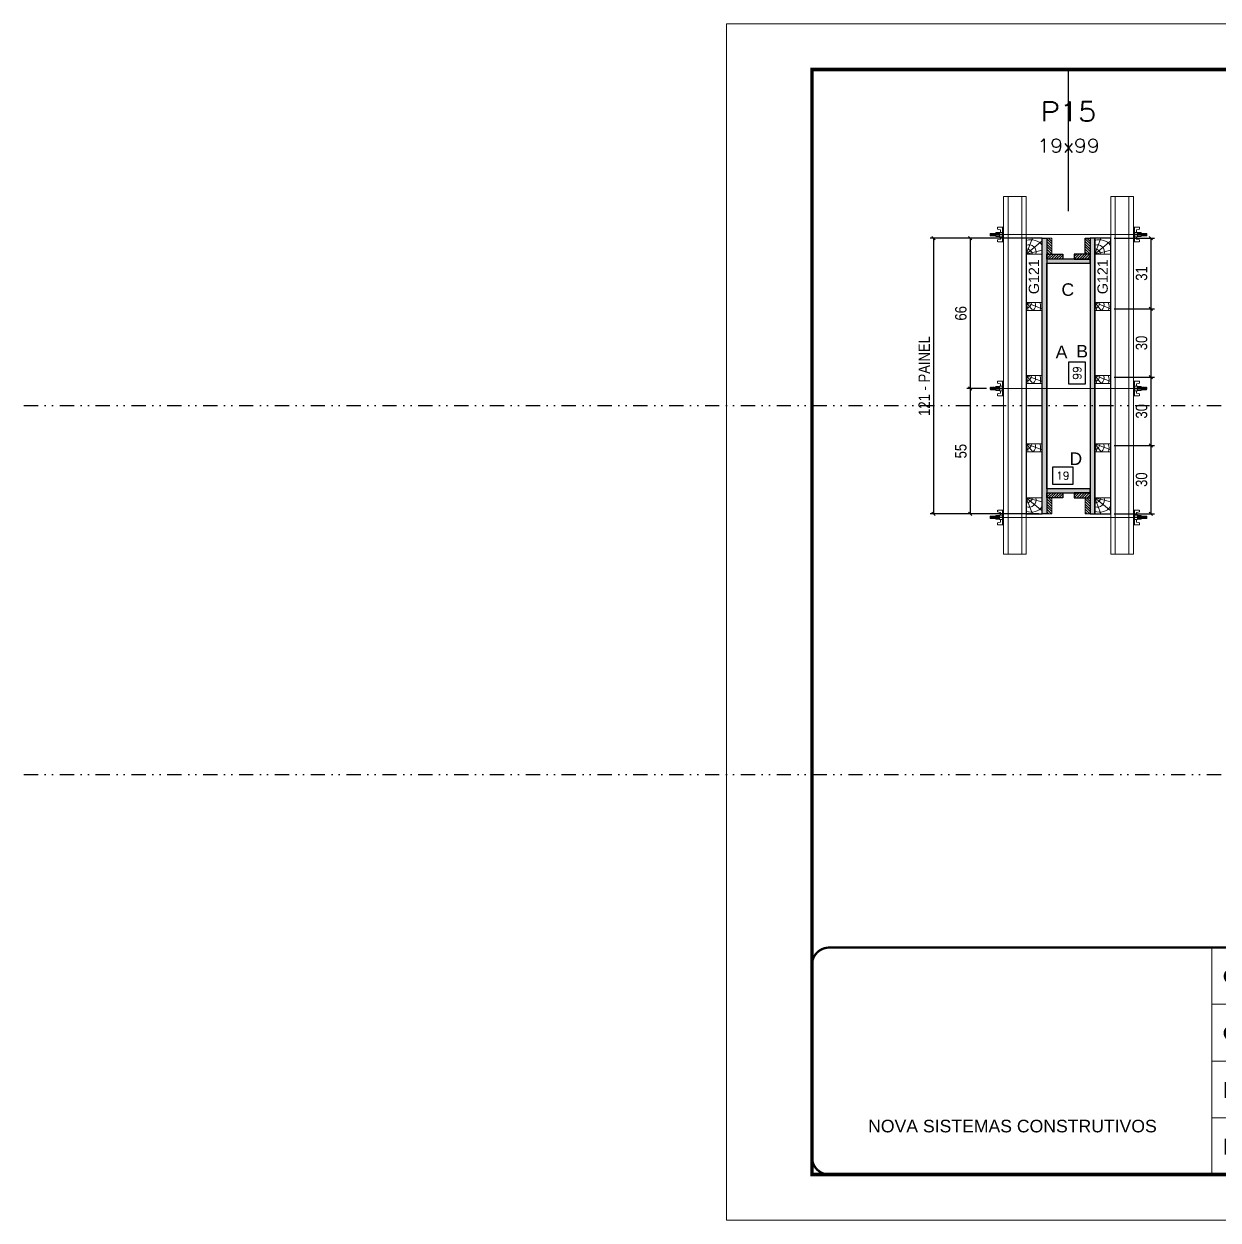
# Model space of a CAD drawing. Extents: x 13770 to 23315, y 867 to 16997.
# Drawn here: x 13770 to 14817, y 10056 to 11106 of the extents above; entities that cross this region are included whole.
import ezdxf
from ezdxf.enums import TextEntityAlignment as Align

# ---------------------------------------------------------------- set-up
doc = ezdxf.new("R2010")
doc.units = 0
for name, pattern in [('CONTINUO', [0]), ('DASHED', [0.75, 0.5, -0.25]), ('DIVIDE2', [0.625, 0.25, -0.125, 0, -0.125, 0, -0.125]), ('HIDDEN', [0.375, 0.25, -0.125])]:
    doc.linetypes.add(name, pattern=pattern)
for name, color, linetype in [('COTA', 241, 'Continuous'), ('cotas', 4, 'Continuous'), ('Nível', 160, 'Continuous'), ('Painéis', 200, 'Continuous'), ('SARRAFO', 251, 'Continuous'), ('Texto de Titulo', 7, 'Continuous'), ('Texto Qtd Sarr', 242, 'Continuous'), ('TEXTO_GERAL', 7, 'Continuous')]:
    doc.layers.add(name, color=color, linetype=linetype)
for name, color, linetype, lineweight in [('Folhas', 255, 'Continuous', 9), ('Hachura', 251, 'Continuous', 9), ('Madeira', 126, 'Continuous', 18), ('Perfil Metálico', 224, 'Continuous', 18), ('SARRAFO DE PRESSAO', 251, 'DASHED', 9), ('Texto Seção', 7, 'Continuous', 15)]:
    doc.layers.add(name, color=color, linetype=linetype, lineweight=lineweight)
doc.styles.add('ARIAL', font='arial.ttf')
doc.styles.add('COTA TECNICA 2X', font='techl___.ttf', dxfattribs={"height": 10})
doc.styles.add('ROMANS', font='romans.shx')
doc.styles.add('SANSSERIF', font='sas_____.pfb')
doc.styles.add('Tecnologia', font='')
doc.styles.get('Tecnologia').set_extended_font_data('Forgotten Futurist')
doc.dimstyles.new('SECAO PILAR', dxfattribs={"dimtxt": 10, "dimasz": 3, "dimexe": 3, "dimexo": 3, "dimgap": 3, "dimtad": 1, "dimdec": 1, "dimlfac": 0.5, "dimzin": 12, "dimdsep": 46, "dimtxsty": 'COTA TECNICA 2X', "dimblk1": 'OBLIQUE', "dimblk2": 'OBLIQUE', "dimsah": 1, "dimcen": 0.9, "dimclrd": 256, "dimclre": 256, "dimclrt": 256, "dimadec": 1, "dimazin": 3, "dimtfac": 1, "dimtdec": 1, "dimtmove": 0, "dimatfit": 3, "dimfxl": 1, "dimtolj": 1, "dimtzin": 12, "dimarcsym": 0})
doc.dimstyles.new('SECÇÃO 2', dxfattribs={"dimtxt": 7, "dimasz": 6, "dimexe": 0.18, "dimexo": 2, "dimgap": -4, "dimtad": 3, "dimdec": 1, "dimlfac": 0.5, "dimzin": 12, "dimdsep": 46, "dimtxsty": 'ROMANS', "dimblk": 'ARCHTICK', "dimcen": 0.09, "dimse1": 1, "dimse2": 1, "dimsd1": 1, "dimsd2": 1, "dimclrd": 180, "dimclre": 5, "dimclrt": 1, "dimadec": 0, "dimazin": 3, "dimtfac": 1, "dimtdec": 1, "dimtofl": 0, "dimtmove": 0, "dimatfit": 3, "dimldrblk": 'ARCHTICK', "dimfxl": 1, "dimtolj": 1, "dimtzin": 0, "dimarcsym": 0})
pattern_1 = [(225, (5178.0403, -12235.3939), (1.12253202, -1.12253202), [])]
pattern_2 = [(225, (5178.0403, -12025.7939), (1.12253202, -1.12253202), [])]

# ---------------------------------------------------------------- blocks, each defined once
blk = doc.blocks.new('9999999999')
at = {"color": 30, "linetype": 'CONTINUO'}
for p, q in [((98564.6, 34230.2), (98564.6, 34429.4)), ((98564.6, 34379.6), (99584, 34379.6)), ((98564.6, 34329.8), (99488, 34329.8)), ((99584, 34329.8), (99488, 34329.8)), ((99488, 34329.8), (99488, 34230.2)), ((98564.6, 34280), (99488, 34280))]:
    blk.add_line(p, q, dxfattribs=at)
at = {"color": 30, "linetype": 'CONTINUO', "const_width": 2}
blk.add_lwpolyline([(99584, 34230.2), (99584, 34414.4, 0.414214), (99569, 34429.4), (98229, 34429.4, 0.414214), (98214, 34414.4), (98214, 34245.2, 0.414214), (98229, 34230.2), (99584, 34230.2)], format="xyb", dxfattribs=at)
at = {"layer": 'Folhas'}
blk.add_lwpolyline([(98139, 34190.2), (99624, 34190.2), (99624, 35240.2), (98139, 35240.2)], close=True, dxfattribs=at)
at = {"layer": 'Folhas', "color": 30, "const_width": 3}
blk.add_lwpolyline([(98214, 34230.2), (99584, 34230.2), (99584, 35200.2), (98214, 35200.2)], close=True, dxfattribs=at)
at = {"color": 7, "linetype": 'Continuous', "ltscale": 5, "style": 'ARIAL'}
for s, height, p in [('SCHWARTZ', 15.48, (98837.7, 34393.1)), ('GWT', 15.48, (98837.7, 34343.3)), ('TIPO (3°/4°PAVIMENTO)', 15.483, (98837.7, 34293.5)), ('NOVA SISTEMAS CONSTRUTIVOS', 11.059, (98263.2, 34267.2)), ('PILARES', 15.48, (98837.7, 34243.7))]:
    blk.add_text(s, height=height, dxfattribs=at).set_placement(p)
at = {"layer": 'Folhas', "color": 7, "style": 'Tecnologia', "width": 1.5}
for s, p in [('CLIENTE:', (98573.7, 34397.2)), ('OBRA:', (98573.7, 34347.3)), ('PAVIMENTO:', (98573.7, 34297.5)), ('PROJETO:', (98573.7, 34247.7))]:
    blk.add_text(s, height=14, dxfattribs=at).set_placement(p)
blk = doc.blocks.new('*D368')
at = {"layer": 'COTA', "color": 180, "lineweight": -2, "transparency": 16777216}
for p, q in [((14701, 10808.8), (14686, 10808.8)), ((14686, 10808.8), (14686, 10789.8)), ((14701, 10789.8), (14701, 10808.8)), ((14686, 10789.8), (14701, 10789.8))]:
    blk.add_line(p, q, dxfattribs=at)
at = {"layer": 'Defpoints', "color": 0, "transparency": 16777216}
for p in [(14667, 10895.6), (14667, 10697.6), (14705, 10697.6)]:
    blk.add_point(p, dxfattribs=at)
at = {"layer": 'COTA', "color": 1, "transparency": 16777216, "insert": (14693.5, 10799.3), "char_height": 7, "attachment_point": 5, "rotation": 90, "style": 'ROMANS'}
blk.add_mtext('\\A1;99', dxfattribs=at)
blk = doc.blocks.new('_ArchTick')
at = {"color": 0, "linetype": 'ByBlock', "const_width": 0.15}
blk.add_lwpolyline([(-0.5, -0.5), (0.5, 0.5)], dxfattribs=at)
blk = doc.blocks.new('*D369')
at = {"layer": 'COTA', "color": 180, "lineweight": -2, "transparency": 16777216}
for p, q in [((14690, 10716.6), (14672, 10716.6)), ((14672, 10716.6), (14672, 10701.6)), ((14690, 10701.6), (14690, 10716.6)), ((14672, 10701.6), (14690, 10701.6))]:
    blk.add_line(p, q, dxfattribs=at)
at = {"layer": 'Defpoints', "color": 0, "transparency": 16777216}
for p in [(14667, 10878.3), (14705, 10878.3), (14667, 10697.6)]:
    blk.add_point(p, dxfattribs=at)
at = {"layer": 'COTA', "color": 1, "transparency": 16777216, "insert": (14681, 10709.1), "char_height": 7, "attachment_point": 5, "style": 'ROMANS'}
blk.add_mtext('\\A1;19', dxfattribs=at)
blk = doc.blocks.new('_Oblique')
at = {"color": 0, "linetype": 'ByBlock', "lineweight": -2}
blk.add_line((-0.5, -0.5), (0.5, 0.5), dxfattribs=at)
blk = doc.blocks.new('*D370')
at = {"layer": 'COTA', "lineweight": -2, "transparency": 16777216}
for p, q in [((14646, 10917.6), (14596.7, 10917.6)), ((14599.7, 10917.6), (14599.7, 10785.6)), ((14614, 10785.6), (14596.7, 10785.6))]:
    blk.add_line(p, q, dxfattribs=at)
at = {"layer": 'Defpoints', "color": 0, "transparency": 16777216}
for p in [(14649, 10917.6), (14599.7, 10785.6), (14617, 10785.6)]:
    blk.add_point(p, dxfattribs=at)
at = {"layer": 'COTA', "lineweight": -2, "transparency": 16777216, "xscale": 3, "yscale": 3, "zscale": 3}
for p, rotation in [((14599.7, 10917.6), 90), ((14599.7, 10785.6), 270)]:
    blk.add_blockref('_Oblique', p, dxfattribs=dict(at, rotation=rotation))
at = {"layer": 'COTA', "transparency": 16777216, "insert": (14591.6, 10851.6), "char_height": 10, "attachment_point": 5, "rotation": 90, "style": 'COTA TECNICA 2X'}
blk.add_mtext('\\A1;66', dxfattribs=at)
blk = doc.blocks.new('*D371')
at = {"layer": 'COTA', "lineweight": -2, "transparency": 16777216}
for p, q in [((14614, 10785.6), (14596.7, 10785.6)), ((14599.7, 10785.6), (14599.7, 10675.6)), ((14646, 10675.6), (14596.7, 10675.6))]:
    blk.add_line(p, q, dxfattribs=at)
at = {"layer": 'Defpoints', "color": 0, "transparency": 16777216}
for p in [(14617, 10785.6), (14599.7, 10675.6), (14649, 10675.6)]:
    blk.add_point(p, dxfattribs=at)
at = {"layer": 'COTA', "lineweight": -2, "transparency": 16777216, "xscale": 3, "yscale": 3, "zscale": 3}
for p, rotation in [((14599.7, 10785.6), 90), ((14599.7, 10675.6), 270)]:
    blk.add_blockref('_Oblique', p, dxfattribs=dict(at, rotation=rotation))
at = {"layer": 'COTA', "transparency": 16777216, "insert": (14591.6, 10730.6), "char_height": 10, "attachment_point": 5, "rotation": 90, "style": 'COTA TECNICA 2X'}
blk.add_mtext('\\A1;55', dxfattribs=at)
blk = doc.blocks.new('*D372')
at = {"layer": 'COTA', "lineweight": -2, "transparency": 16777216}
for p, q in [((14660, 10917.6), (14564.5, 10917.6)), ((14567.5, 10917.6), (14567.5, 10675.6)), ((14660, 10675.6), (14564.5, 10675.6))]:
    blk.add_line(p, q, dxfattribs=at)
at = {"layer": 'Defpoints', "color": 0, "transparency": 16777216}
for p in [(14663, 10917.6), (14567.5, 10675.6), (14663, 10675.6)]:
    blk.add_point(p, dxfattribs=at)
at = {"layer": 'COTA', "lineweight": -2, "transparency": 16777216, "xscale": 3, "yscale": 3, "zscale": 3}
for p, rotation in [((14567.5, 10917.6), 90), ((14567.5, 10675.6), 270)]:
    blk.add_blockref('_Oblique', p, dxfattribs=dict(at, rotation=rotation))
at = {"layer": 'COTA', "transparency": 16777216, "insert": (14559.4, 10796.6), "char_height": 10, "attachment_point": 5, "rotation": 90, "style": 'COTA TECNICA 2X'}
blk.add_mtext('\\A1;121 - PAINEL', dxfattribs=at)
blk = doc.blocks.new('PONTALETE')
at = {"layer": 'Madeira'}
for q in [(2.71, 7), (7, 5.76), (7, 1.74)]:
    blk.add_line((0, 0), q, dxfattribs=at)
blk.add_lwpolyline([(0, 0), (7, 0), (7, 7), (0, 7)], close=True, dxfattribs=at)
for centre, radius, start, end in [((2.04, 0.06), 6.23, 37.2818, 109.0913), ((1.09, 0.9), 3.19, 343.603, 109.9847), ((-0.21, -0.78), 3.09, 14.6322, 86.0383)]:
    blk.add_arc(centre, radius, start, end, dxfattribs=at)
blk = doc.blocks.new('MEIO PONTALETE')
at = {"layer": 'Madeira'}
for q in [(2.71, 7), (3.5, 2.88), (3.5, 0.87)]:
    blk.add_line((0, 0), q, dxfattribs=at)
blk.add_lwpolyline([(0, 0), (3.5, 0), (3.5, 7), (0, 7)], close=True, dxfattribs=at)
for centre, radius, start, end in [((2.04, 0.06), 6.23, 76.4499, 109.0913), ((1.09, 0.9), 3.19, 40.9063, 109.9847), ((-0.21, -0.78), 3.09, 14.6322, 86.0383)]:
    blk.add_arc(centre, radius, start, end, dxfattribs=at)
blk = doc.blocks.new('*D373')
at = {"layer": 'COTA', "lineweight": -2, "transparency": 16777216}
for p, q in [((14726, 10795.6), (14761.3, 10795.6)), ((14758.3, 10795.6), (14758.3, 10735.6)), ((14726, 10735.6), (14761.3, 10735.6))]:
    blk.add_line(p, q, dxfattribs=at)
at = {"layer": 'Defpoints', "color": 0, "transparency": 16777216}
for p in [(14723, 10795.6), (14723, 10735.6), (14758.3, 10735.6)]:
    blk.add_point(p, dxfattribs=at)
at = {"layer": 'COTA', "lineweight": -2, "transparency": 16777216, "xscale": 3, "yscale": 3, "zscale": 3}
for p, rotation in [((14758.3, 10795.6), 90), ((14758.3, 10735.6), 270)]:
    blk.add_blockref('_Oblique', p, dxfattribs=dict(at, rotation=rotation))
at = {"layer": 'COTA', "transparency": 16777216, "insert": (14750.1, 10765.6), "char_height": 10, "attachment_point": 5, "rotation": 90, "style": 'COTA TECNICA 2X'}
blk.add_mtext('\\A1;30', dxfattribs=at)
blk = doc.blocks.new('*D374')
at = {"layer": 'COTA', "lineweight": -2, "transparency": 16777216}
for p, q in [((14726, 10735.6), (14761.3, 10735.6)), ((14758.3, 10735.6), (14758.3, 10675.6)), ((14726, 10675.6), (14761.3, 10675.6))]:
    blk.add_line(p, q, dxfattribs=at)
at = {"layer": 'Defpoints', "color": 0, "transparency": 16777216}
for p in [(14723, 10735.6), (14723, 10675.6), (14758.3, 10675.6)]:
    blk.add_point(p, dxfattribs=at)
at = {"layer": 'COTA', "lineweight": -2, "transparency": 16777216, "xscale": 3, "yscale": 3, "zscale": 3}
for p, rotation in [((14758.3, 10735.6), 90), ((14758.3, 10675.6), 270)]:
    blk.add_blockref('_Oblique', p, dxfattribs=dict(at, rotation=rotation))
at = {"layer": 'COTA', "transparency": 16777216, "insert": (14750.1, 10705.6), "char_height": 10, "attachment_point": 5, "rotation": 90, "style": 'COTA TECNICA 2X'}
blk.add_mtext('\\A1;30', dxfattribs=at)
blk = doc.blocks.new('*D366')
at = {"layer": 'COTA', "lineweight": -2, "transparency": 16777216}
for p, q in [((14726, 10917.6), (14761.3, 10917.6)), ((14758.3, 10917.6), (14758.3, 10855.6)), ((14726, 10855.6), (14761.3, 10855.6))]:
    blk.add_line(p, q, dxfattribs=at)
at = {"layer": 'Defpoints', "color": 0, "transparency": 16777216}
for p in [(14723, 10917.6), (14723, 10855.6), (14758.3, 10855.6)]:
    blk.add_point(p, dxfattribs=at)
at = {"layer": 'COTA', "lineweight": -2, "transparency": 16777216, "xscale": 3, "yscale": 3, "zscale": 3}
for p, rotation in [((14758.3, 10917.6), 90), ((14758.3, 10855.6), 270)]:
    blk.add_blockref('_Oblique', p, dxfattribs=dict(at, rotation=rotation))
at = {"layer": 'COTA', "transparency": 16777216, "insert": (14750.1, 10886.6), "char_height": 10, "attachment_point": 5, "rotation": 90, "style": 'COTA TECNICA 2X'}
blk.add_mtext('\\A1;31', dxfattribs=at)
blk = doc.blocks.new('*D367')
at = {"layer": 'COTA', "lineweight": -2, "transparency": 16777216}
for p, q in [((14726, 10855.6), (14761.3, 10855.6)), ((14758.3, 10855.6), (14758.3, 10795.6)), ((14726, 10795.6), (14761.3, 10795.6))]:
    blk.add_line(p, q, dxfattribs=at)
at = {"layer": 'Defpoints', "color": 0, "transparency": 16777216}
for p in [(14723, 10855.6), (14723, 10795.6), (14758.3, 10795.6)]:
    blk.add_point(p, dxfattribs=at)
at = {"layer": 'COTA', "lineweight": -2, "transparency": 16777216, "xscale": 3, "yscale": 3, "zscale": 3}
for p, rotation in [((14758.3, 10855.6), 90), ((14758.3, 10795.6), 270)]:
    blk.add_blockref('_Oblique', p, dxfattribs=dict(at, rotation=rotation))
at = {"layer": 'COTA', "transparency": 16777216, "insert": (14750.1, 10825.6), "char_height": 10, "attachment_point": 5, "rotation": 90, "style": 'COTA TECNICA 2X'}
blk.add_mtext('\\A1;30', dxfattribs=at)
blk = doc.blocks.new('titulo1')
at = {"layer": 'Defpoints', "color": 252, "linetype": 'HIDDEN', "ltscale": 2}
blk.add_line((0, 0), (0, 125), dxfattribs=at)
at = {"layer": 'Defpoints', "style": 'ROMANS', "oblique": 15}
blk.add_attdef('FOLHA', text='', height=10, dxfattribs=at).set_placement((0, 15.6), align=Align.MIDDLE_CENTER)
at = {"layer": 'Texto Qtd Sarr', "color": 3, "style": 'ROMANS', "oblique": 15}
for tag, height, p in [('TITULO', 17, (0, 71.4)), ('SEÇÃO', 12, (0, 41.5))]:
    blk.add_attdef(tag, text='', height=height, dxfattribs=at).set_placement(p, align=Align.MIDDLE_CENTER)
blk = doc.blocks.new('C')
at = {"layer": 'Hachura', "color": 0}
for p, q in [((0, 3.22), (0, -3.22)), ((0.45, 3.22), (0, 3.22)), ((0.46, 3.16), (0, 3.16)), ((0.46, 3.05), (0, 3.05)), ((0.46, 2.88), (0, 2.88)), ((0, 2.75), (0, -1.16)), ((0.46, 2.65), (0, 2.65)), ((0.46, 2.23), (0, 2.23)), ((0.46, 1.51), (0, 1.51)), ((0.39, 0.49), (0.17, 0.49)), ((0.45, -3.23), (0.45, 3.22)), ((0.45, 3.22), (2.58, 3.22)), ((1.74, 0.97), (0.45, 0.97)), ((1.45, 0.1), (0.45, 0.1)), ((1.35, 1.94), (1.35, 0.96)), ((2.58, 2.39), (1.47, 2.09)), ((1.74, -0.97), (1.74, 0.97)), ((1.74, 0.97), (1.74, 0.84)), ((1.74, 0.97), (1.74, 0.84)), ((1.74, 0.84), (3.35, 0.84)), ((3.35, 0.45), (1.74, 0.45)), ((2.58, 3.22), (2.58, 2.39)), ((3.32, 0.84), (3.32, -0.84)), ((3.35, 0.84), (3.35, -0.84)), ((3.68, 0.45), (3.35, 0.45)), ((3.84, -0.52), (3.35, 0.45)), ((3.35, 0.06), (3.67, -0.57)), ((3.68, 0.45), (4.16, -0.52)), ((3.72, 0.5), (4.25, -0.57)), ((4.37, -0.55), (3.83, 0.53)), ((4.15, 0.45), (3.93, 0.45)), ((4.42, -0.52), (3.93, 0.45)), ((4.15, 0.45), (4.26, 0.45)), ((4.26, 0.45), (4.74, -0.52)), ((4.3, 0.5), (4.83, -0.57)), ((4.95, -0.55), (4.41, 0.53)), ((4.51, 0.45), (4.84, 0.45)), ((5, -0.52), (4.51, 0.45)), ((4.84, 0.45), (5.32, -0.52)), ((4.88, 0.5), (5.41, -0.57)), ((5.53, -0.55), (4.99, 0.53)), ((5.58, -0.52), (5.09, 0.45)), ((5.42, 0.45), (5.09, 0.45)), ((5.58, -0.52), (5.09, 0.45)), ((5.42, 0.45), (5.74, -0.19)), ((5.46, 0.5), (5.74, -0.07)), ((5.74, 0.19), (5.57, 0.53)), ((5.74, 0.32), (5.68, 0.45)), ((5.68, 0.45), (5.74, 0.45)), ((5.74, 0.45), (5.9, 0.29)), ((5.74, 0.45), (5.74, -0.52)), ((5.9, -0.36), (5.9, 0.29)), ((0.45, 0), (0, 0)), ((0.46, -1.52), (0, -1.52)), ((0.46, -2.23), (0, -2.23)), ((0.46, -2.65), (0, -2.65)), ((0.46, -2.88), (0, -2.88)), ((0.46, -3.05), (0, -3.05)), ((0.46, -3.16), (0, -3.16)), ((0, -3.22), (2.57, -3.22)), ((0.08, -0.48), (0.29, -0.48)), ((0.29, -0.48), (0.4, -0.48)), ((0.45, 0), (0.45, -0.97)), ((0.45, -0.16), (1.45, -0.16)), ((0.45, -0.65), (0.45, -0.32)), ((0.45, -3.23), (0.45, -0.65)), ((0.45, -0.97), (1.74, -0.97)), ((1.35, -1.94), (1.35, -0.97)), ((2.58, -2.39), (1.47, -2.1)), ((3.35, -0.32), (1.74, -0.32)), ((3.35, -0.84), (1.74, -0.84)), ((2.58, -3.23), (2.58, -2.39)), ((3.35, -0.07), (3.58, -0.52)), ((3.35, -0.52), (3.58, -0.52)), ((3.84, -0.52), (4.16, -0.52)), ((4.42, -0.52), (4.74, -0.52)), ((4.63, -0.52), (4.74, -0.52)), ((5, -0.52), (5.32, -0.52)), ((5.58, -0.52), (5.74, -0.52)), ((5.74, -0.52), (5.9, -0.36)), ((5.74, -0.52), (5.74, -0.52))]:
    blk.add_line(p, q, dxfattribs=at)
for centre, radius, start, end in [((1.52, 1.94), 0.161, 104.7436, 180), ((1.44, -0.03), 0.129, 272.695, 87.305), ((3.81, 0.39), 0.143, 25.5688, 154.4312), ((4.39, 0.39), 0.143, 25.5688, 154.4312), ((4.97, 0.39), 0.143, 25.5688, 154.4312), ((5.55, 0.39), 0.143, 25.5688, 154.4312), ((0.17, -0.37), 0.174, 221.744, 317.8592), ((1.52, -1.94), 0.161, 180, 255.2564), ((3.71, -0.4), 0.174, 222.1408, 318.256), ((4.29, -0.4), 0.174, 222.1408, 318.256), ((4.87, -0.4), 0.174, 222.1408, 318.256), ((5.45, -0.4), 0.174, 222.1408, 318.256), ((5.61, -0.4), 0.174, 317.8592, 318.256)]:
    blk.add_arc(centre, radius, start, end, dxfattribs=at)

msp = doc.modelspace()

# ---------------------------------------------------------------- hatches: boundary and pattern name
at = {"layer": 'Hachura'}
h = msp.add_hatch(color=256, dxfattribs=at)
h.dxf.hatch_style = 1
h.paths.add_polyline_path([(14666.99, 10675.61), (14662.99, 10675.61), (14662.99, 10917.61), (14666.99, 10917.61)])
h = msp.add_hatch(dxfattribs=at)
h.set_pattern_fill('ANSI31', color=256, scale=0.5, angle=90, style=0)
h.set_pattern_definition([(135, (-8224.416, 20041.5661), (-1.12253202, -1.12253202), [])])
h.paths.add_polyline_path([(14666.99, 10903.61), (14671.39, 10903.61), (14671.39, 10917.61), (14666.99, 10917.61)])
h = msp.add_hatch(dxfattribs=at)
h.set_pattern_fill('ANSI31', color=256, scale=0.5, angle=90, style=0)
h.set_pattern_definition([(135, (-8190.816, 20041.5661), (-1.12253202, -1.12253202), [])])
h.paths.add_polyline_path([(14700.59, 10903.61), (14704.99, 10903.61), (14704.99, 10917.61), (14700.59, 10917.61)])
h = msp.add_hatch(color=256, dxfattribs=at)
h.dxf.hatch_style = 1
h.paths.add_polyline_path([(14704.99, 10675.61), (14708.99, 10675.61), (14708.99, 10917.61), (14704.99, 10917.61)])
h = msp.add_hatch(dxfattribs=at)
h.set_pattern_fill('ANSI31', color=256, scale=0.5, angle=540, style=0)
h.set_pattern_definition(pattern_2)
h.paths.add_polyline_path([(14666.99, 10903.61), (14666.99, 10899.21), (14680.99, 10899.21), (14680.99, 10903.61)])
h = msp.add_hatch(color=256, dxfattribs=at)
h.dxf.hatch_style = 1
h.paths.add_polyline_path([(14666.99, 10899.21), (14666.99, 10895.61), (14704.99, 10895.61), (14704.99, 10899.21)])
h = msp.add_hatch(dxfattribs=at)
h.set_pattern_fill('ANSI31', color=256, scale=0.5, angle=540, style=0)
h.set_pattern_definition(pattern_2)
h.paths.add_polyline_path([(14704.99, 10903.61), (14704.99, 10899.21), (14690.99, 10899.21), (14690.99, 10903.61)])
h = msp.add_hatch(color=256, dxfattribs=at)
h.dxf.hatch_style = 1
h.paths.add_polyline_path([(14666.99, 10697.61), (14666.99, 10694.01), (14704.99, 10694.01), (14704.99, 10697.61)])
h = msp.add_hatch(dxfattribs=at)
h.set_pattern_fill('ANSI31', color=256, scale=0.5, angle=540, style=0)
h.set_pattern_definition(pattern_1)
h.paths.add_polyline_path([(14666.99, 10694.01), (14666.99, 10689.61), (14680.99, 10689.61), (14680.99, 10694.01)])
h = msp.add_hatch(dxfattribs=at)
h.set_pattern_fill('ANSI31', color=256, scale=0.5, angle=90, style=0)
h.set_pattern_definition([(135, (-8224.416, 19943.5661), (-1.12253202, -1.12253202), [])])
h.paths.add_polyline_path([(14666.99, 10689.61), (14671.39, 10689.61), (14671.39, 10675.61), (14666.99, 10675.61)])
h = msp.add_hatch(dxfattribs=at)
h.set_pattern_fill('ANSI31', color=256, scale=0.5, angle=540, style=0)
h.set_pattern_definition(pattern_1)
h.paths.add_polyline_path([(14704.99, 10694.01), (14704.99, 10689.61), (14690.99, 10689.61), (14690.99, 10694.01)])
h = msp.add_hatch(dxfattribs=at)
h.set_pattern_fill('ANSI31', color=256, scale=0.5, angle=90, style=0)
h.set_pattern_definition([(135, (-8190.816, 19943.5661), (-1.12253202, -1.12253202), [])])
h.paths.add_polyline_path([(14700.59, 10689.61), (14704.99, 10689.61), (14704.99, 10675.61), (14700.59, 10675.61)])

# ---------------------------------------------------------------- linework, layer by layer
for points in [[(14662.97, 10917.61), (14648.97, 10917.61), (14648.97, 10675.61), (14662.97, 10675.61)], [(14722.99, 10917.61), (14708.99, 10917.61), (14708.99, 10675.61), (14722.99, 10675.61)]]:
    msp.add_lwpolyline(points, close=True)
at = {"layer": 'cotas'}
msp.add_lwpolyline([(14704.99, 10895.61), (14704.99, 10697.61), (14666.99, 10697.61), (14666.99, 10895.61)], close=True, dxfattribs=at)
at = {"layer": 'Hachura'}
for p, q in [((14618.19, 10920.75), (14749.99, 10920.74)), ((14618.19, 10785.62), (14749.99, 10785.61)), ((14618.19, 10672.48), (14749.99, 10672.49))]:
    msp.add_line(p, q, dxfattribs=at)
at = {"layer": 'Madeira'}
for points in [[(14671.39, 10917.61), (14671.39, 10903.61), (14666.99, 10903.61), (14666.99, 10917.61)], [(14671.39, 10675.61), (14671.39, 10689.61), (14666.99, 10689.61), (14666.99, 10675.61)], [(14704.99, 10675.61), (14704.99, 10689.61), (14700.59, 10689.61), (14700.59, 10675.61)]]:
    msp.add_lwpolyline(points, close=True, dxfattribs=at)
at = {"layer": 'Nível', "color": 4, "linetype": 'DIVIDE2', "ltscale": 50}
for p, q in [((13769.54, 10770.73), (21112.79, 10770.73)), ((13769.54, 10446.73), (21112.79, 10446.73))]:
    msp.add_line(p, q, dxfattribs=at)
at = {"layer": 'Painéis', "color": 32, "true_color": 0xcd6928}
for points in [[(14666.99, 10675.61), (14662.99, 10675.61), (14662.99, 10917.61), (14666.99, 10917.61)], [(14704.99, 10675.61), (14708.99, 10675.61), (14708.99, 10917.61), (14704.99, 10917.61)], [(14666.99, 10899.21), (14666.99, 10895.61), (14704.99, 10895.61), (14704.99, 10899.21)], [(14666.99, 10697.61), (14666.99, 10694.01), (14704.99, 10694.01), (14704.99, 10697.61)]]:
    msp.add_lwpolyline(points, close=True, dxfattribs=at)
at = {"layer": 'Perfil Metálico'}
for p, q in [((14628.99, 10954.11), (14628.99, 10640.11)), ((14648.99, 10954.11), (14628.99, 10954.11)), ((14632.99, 10640.11), (14632.99, 10954.11)), ((14644.99, 10640.11), (14644.99, 10954.11)), ((14648.99, 10954.11), (14648.99, 10640.11)), ((14722.99, 10954.11), (14722.99, 10640.11)), ((14722.99, 10954.11), (14742.99, 10954.11)), ((14726.99, 10640.11), (14726.99, 10954.11)), ((14738.99, 10640.11), (14738.99, 10954.11)), ((14742.99, 10954.11), (14742.99, 10640.11)), ((14648.99, 10640.11), (14628.99, 10640.11)), ((14722.99, 10640.11), (14742.99, 10640.11))]:
    msp.add_line(p, q, dxfattribs=at)
at = {"layer": 'SARRAFO'}
for points in [[(14704.99, 10917.61), (14704.99, 10903.61), (14700.59, 10903.61), (14700.59, 10917.61)], [(14680.99, 10899.21), (14666.99, 10899.21), (14666.99, 10903.61), (14680.99, 10903.61)], [(14680.99, 10899.21), (14666.99, 10899.21), (14666.99, 10903.61), (14680.99, 10903.61)], [(14690.99, 10899.21), (14704.99, 10899.21), (14704.99, 10903.61), (14690.99, 10903.61)], [(14690.99, 10899.21), (14704.99, 10899.21), (14704.99, 10903.61), (14690.99, 10903.61)], [(14680.99, 10689.61), (14666.99, 10689.61), (14666.99, 10694.01), (14680.99, 10694.01)], [(14680.99, 10689.61), (14666.99, 10689.61), (14666.99, 10694.01), (14680.99, 10694.01)], [(14690.99, 10689.61), (14704.99, 10689.61), (14704.99, 10694.01), (14690.99, 10694.01)], [(14690.99, 10689.61), (14704.99, 10689.61), (14704.99, 10694.01), (14690.99, 10694.01)]]:
    msp.add_lwpolyline(points, close=True, dxfattribs=at)

# ---------------------------------------------------------------- block references
at = {"layer": 'Hachura', "linetype": 'Continuous', "yscale": 2, "zscale": 2}
for p, xscale in [((14628.99, 10920.75), -2), ((14742.99, 10920.75), 2), ((14628.99, 10785.62), -2), ((14742.99, 10785.62), 2)]:
    msp.add_blockref('C', p, dxfattribs=dict(at, xscale=xscale))
at = {"layer": 'Hachura', "linetype": 'Continuous', "yscale": 2, "zscale": 2, "rotation": 180}
for p, xscale in [((14628.99, 10672.48), 2), ((14742.99, 10672.48), -2)]:
    msp.add_blockref('C', p, dxfattribs=dict(at, xscale=xscale))
at = {"layer": 'Madeira', "xscale": 2, "yscale": 2, "zscale": 2}
for p in [(14648.97, 10903.61), (14708.99, 10903.61)]:
    msp.add_blockref('PONTALETE', p, dxfattribs=at)
at = {"layer": 'Madeira'}
for name, p, xscale, yscale, zscale, rotation in [('MEIO PONTALETE', (14648.97, 10861.11), 1.999999997962732, 1.999999997962732, 1.999999997962732, 270), ('MEIO PONTALETE', (14708.99, 10861.11), 1.999999997962732, 1.999999997962732, 1.999999997962732, 270), ('MEIO PONTALETE', (14648.97, 10797.11), 1.999999997962732, 1.999999997962732, 1.999999997962732, 270), ('MEIO PONTALETE', (14708.99, 10797.11), 1.999999997962732, 1.999999997962732, 1.999999997962732, 270), ('MEIO PONTALETE', (14648.97, 10737.11), 1.999999997962732, 1.999999997962732, 1.999999997962732, 270), ('MEIO PONTALETE', (14708.99, 10737.11), 1.999999997962732, 1.999999997962732, 1.999999997962732, 270), ('PONTALETE', (14648.97, 10689.61), -2, 2, 2, 180), ('PONTALETE', (14708.99, 10689.61), -2, 2, 2, 180)]:
    msp.add_blockref(name, p, dxfattribs=dict(at, xscale=xscale, yscale=yscale, zscale=zscale, rotation=rotation))
at = {"layer": 'SARRAFO DE PRESSAO', "color": 6, "linetype": 'ByBlock'}
msp.add_blockref('9999999999', (-83752.98, -24134.56), dxfattribs=at)
at = {"layer": 'Texto Seção'}
ref = msp.add_blockref('titulo1', (14685.99, 10941.19), dxfattribs=at)
ref.add_attrib('TITULO', 'P15', dxfattribs={"layer": 'Texto de Titulo', "color": 7, "height": 17, "style": 'ROMANS', "width": 1.1}).set_placement((14685.99, 11028.69), align=Align.MIDDLE_CENTER)
ref.add_attrib('SEÇÃO', '19x99', dxfattribs={"layer": 'Texto de Titulo', "color": 7, "height": 12, "style": 'ROMANS', "width": 1.1}).set_placement((14685.99, 10998.69), align=Align.MIDDLE_CENTER)

# ---------------------------------------------------------------- texts
at = {"layer": 'Texto Seção', "color": 0, "linetype": 'Continuous', "style": 'SANSSERIF'}
for p in [(14655.62, 10868.36), (14715.92, 10868.36)]:
    msp.add_text('G121', height=9, rotation=90, dxfattribs=at).set_placement(p, align=Align.MIDDLE_LEFT)
at = {"layer": 'TEXTO_GERAL', "style": 'ARIAL'}
for s, p in [('C', (14685.36, 10872.45)), ('A', (14679.88, 10817.74)), ('B', (14698.02, 10818.34)), ('D', (14692.4, 10724))]:
    msp.add_text(s, height=11, dxfattribs=at).set_placement(p, align=Align.MIDDLE_CENTER)

# ---------------------------------------------------------------- dimensions: what is measured, and where the dimension line sits
at = {"layer": 'COTA'}
dim = msp.add_linear_dim(base=(14567.5, 10675.61), p1=(14662.97, 10917.61), p2=(14662.97, 10675.61), angle=270, text='<> - PAINEL', dimstyle='SECAO PILAR', dxfattribs=at)
dim.commit()
dim.dimension.update_dxf_attribs({"geometry": '*D372', "text_midpoint": (14559.42, 10796.61)})
for base, p1, p2, picture, middle in [((14599.72, 10785.61), (14648.99, 10917.61), (14617, 10785.61), '*D370', (14591.62, 10851.61)), ((14758.3, 10855.61), (14722.99, 10917.61), (14722.99, 10855.61), '*D366', (14750.08, 10886.61)), ((14758.3, 10795.61), (14722.99, 10855.61), (14722.99, 10795.61), '*D367', (14750.08, 10825.61)), ((14758.3, 10735.61), (14722.99, 10795.61), (14722.99, 10735.61), '*D373', (14750.08, 10765.61)), ((14599.72, 10675.61), (14617, 10785.61), (14648.97, 10675.61), '*D371', (14591.61, 10730.61)), ((14758.3, 10675.61), (14722.99, 10735.61), (14722.99, 10675.61), '*D374', (14750.08, 10705.61))]:
    dim = msp.add_linear_dim(base=base, p1=p1, p2=p2, angle=270, dimstyle='SECAO PILAR', dxfattribs=at)
    dim.commit()
    dim.dimension.update_dxf_attribs({"geometry": picture, "text_midpoint": middle})
for base, p1, p2, angle, picture, middle in [((14704.99, 10697.61), (14666.99, 10895.61), (14666.99, 10697.61), 270, '*D368', (14704.99, 10799.29)), ((14666.99, 10697.61), (14704.99, 10878.29), (14666.99, 10878.29), 180, '*D369', (14680.99, 10697.61))]:
    dim = msp.add_linear_dim(base=base, p1=p1, p2=p2, angle=angle, dimstyle='SECÇÃO 2', dxfattribs=at)
    dim.commit()
    dim.dimension.update_dxf_attribs({"geometry": picture, "text_midpoint": middle, "dimtype": 160})

doc.saveas('drawing.dxf')
